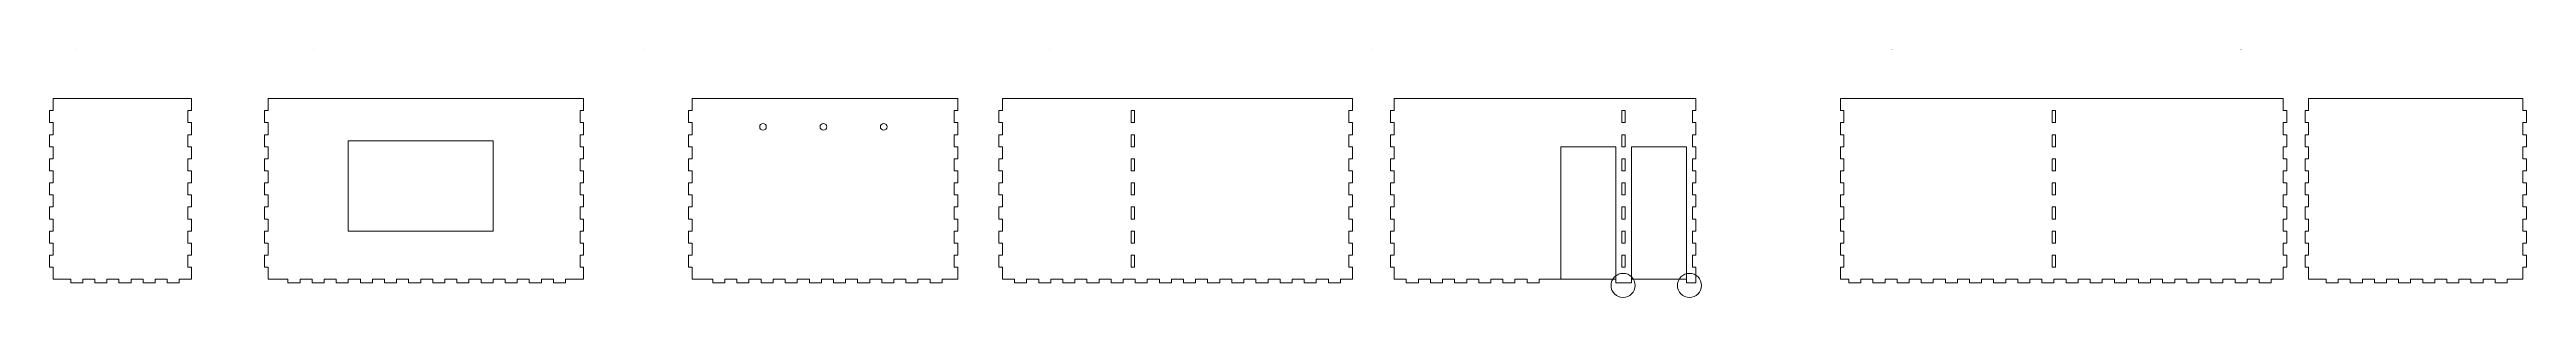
# Model space of a CAD drawing. Header units: millimetres. Extents: x -17105 to -8097, y 7860 to 10394.
# Drawn here: x -10149 to -8097, y 8039 to 8245 of the extents above; entities that cross this region are included whole.
import ezdxf

# ---------------------------------------------------------------- set-up
doc = ezdxf.new("R2010")
doc.units = ezdxf.units.MM
doc.layers.add('A-DETL-THIN', color=151, linetype='Continuous', lineweight=9)
doc.layers.add('G-ANNO-TEXT', color=231, linetype='Continuous', lineweight=9)
doc.styles.add('Arial', font='arial.ttf', dxfattribs={"height": 0.491766})

msp = doc.modelspace()

# ---------------------------------------------------------------- linework, layer by layer
at = {"layer": 'A-DETL-THIN'}
for p, q in [((-10146.2, 8194.4), (-10149.2, 8194.4)), ((-10149.2, 8194.4), (-10149.2, 8184.4)), ((-10146.2, 8204.4), (-10146.2, 8194.4)), ((-10146.2, 8204.4), (-10031.7, 8204.4)), ((-10146.2, 8194.4), (-10146.2, 8204.4)), ((-10031.7, 8194.4), (-10034.7, 8194.4)), ((-10034.7, 8194.4), (-10034.7, 8184.4)), ((-10031.7, 8204.4), (-10031.7, 8194.4)), ((-10031.7, 8194.4), (-10031.7, 8204.4)), ((-9968.2, 8194.4), (-9971.2, 8194.4)), ((-9971.2, 8194.4), (-9971.2, 8184.4)), ((-9968.2, 8204.4), (-9968.2, 8194.4)), ((-9706.7, 8204.4), (-9968.2, 8204.4)), ((-9968.2, 8194.4), (-9968.2, 8204.4)), ((-9706.7, 8194.4), (-9709.7, 8194.4)), ((-9709.7, 8194.4), (-9709.7, 8184.4)), ((-9706.7, 8204.4), (-9706.7, 8194.4)), ((-9706.7, 8194.4), (-9706.7, 8204.4)), ((-9616.7, 8194.4), (-9619.7, 8194.4)), ((-9619.7, 8194.4), (-9619.7, 8184.4)), ((-9616.7, 8204.4), (-9616.7, 8194.4)), ((-9616.7, 8204.4), (-9396.7, 8204.4)), ((-9616.7, 8194.4), (-9616.7, 8204.4)), ((-9396.7, 8194.4), (-9399.7, 8194.4)), ((-9399.7, 8194.4), (-9399.7, 8184.4)), ((-9396.7, 8204.4), (-9396.7, 8194.4)), ((-9396.7, 8194.4), (-9396.7, 8204.4)), ((-9359.7, 8194.4), (-9362.7, 8194.4)), ((-9362.7, 8194.4), (-9362.7, 8184.4)), ((-9359.7, 8204.4), (-9359.7, 8194.4)), ((-9359.7, 8204.4), (-9069.7, 8204.4)), ((-9359.7, 8194.4), (-9359.7, 8204.4)), ((-9250.3, 8194.4), (-9253.1, 8194.4)), ((-9253.1, 8194.4), (-9253.1, 8184.4)), ((-9250.3, 8194.4), (-9250.3, 8184.4)), ((-9069.7, 8194.4), (-9072.7, 8194.4)), ((-9072.7, 8194.4), (-9072.7, 8184.4)), ((-9069.7, 8204.4), (-9069.7, 8194.4)), ((-9069.7, 8194.4), (-9069.7, 8204.4)), ((-9035.1, 8194.4), (-9038.1, 8194.4)), ((-9038.1, 8194.4), (-9038.1, 8184.4)), ((-9035.1, 8204.4), (-9035.1, 8194.4)), ((-8785.1, 8204.4), (-9035.1, 8204.4)), ((-9035.1, 8194.4), (-9035.1, 8204.4)), ((-8846.5, 8194.4), (-8843.7, 8194.4)), ((-8846.5, 8194.4), (-8846.5, 8184.4)), ((-8843.7, 8194.4), (-8843.7, 8184.4)), ((-8785.1, 8194.4), (-8788.1, 8194.4)), ((-8788.1, 8194.4), (-8788.1, 8184.4)), ((-8785.1, 8204.4), (-8785.1, 8194.4)), ((-8785.1, 8194.4), (-8785.1, 8204.4)), ((-8665.5, 8204.4), (-8665.5, 8194.4)), ((-8665.5, 8204.4), (-8298.5, 8204.4)), ((-8665.5, 8194.4), (-8665.5, 8204.4)), ((-8665.5, 8194.4), (-8662.5, 8194.4)), ((-8662.5, 8194.4), (-8662.5, 8184.4)), ((-8487.2, 8194.4), (-8490, 8194.4)), ((-8490, 8194.4), (-8490, 8184.4)), ((-8487.2, 8194.4), (-8487.2, 8184.4)), ((-8298.5, 8204.4), (-8298.5, 8194.4)), ((-8298.5, 8194.4), (-8298.5, 8204.4)), ((-8298.5, 8194.4), (-8295.5, 8194.4)), ((-8295.5, 8194.4), (-8295.5, 8184.4)), ((-8277.5, 8194.4), (-8280.5, 8194.4)), ((-8280.5, 8194.4), (-8280.5, 8184.4)), ((-8277.5, 8204.4), (-8277.5, 8194.4)), ((-8277.5, 8204.4), (-8100, 8204.4)), ((-8277.5, 8194.4), (-8277.5, 8204.4)), ((-8100, 8204.4), (-8100, 8194.4)), ((-8100, 8194.4), (-8100, 8204.4)), ((-8100, 8194.4), (-8097, 8194.4)), ((-8097, 8194.4), (-8097, 8184.4)), ((-10146.2, 8184.4), (-10149.2, 8184.4)), ((-10146.2, 8174.4), (-10149.2, 8174.4)), ((-10149.2, 8174.4), (-10149.2, 8164.4)), ((-10146.2, 8174.4), (-10146.2, 8184.4)), ((-10031.7, 8184.4), (-10034.7, 8184.4)), ((-10031.7, 8174.4), (-10034.7, 8174.4)), ((-10034.7, 8174.4), (-10034.7, 8164.4)), ((-10031.7, 8174.4), (-10031.7, 8184.4)), ((-9968.2, 8184.4), (-9971.2, 8184.4)), ((-9968.2, 8174.4), (-9971.2, 8174.4)), ((-9971.2, 8174.4), (-9971.2, 8164.4)), ((-9968.2, 8174.4), (-9968.2, 8184.4)), ((-9781.7, 8169.4), (-9901.7, 8169.4)), ((-9901.7, 8169.4), (-9901.7, 8094.4)), ((-9781.7, 8094.4), (-9781.7, 8169.4)), ((-9706.7, 8184.4), (-9709.7, 8184.4)), ((-9706.7, 8174.4), (-9709.7, 8174.4)), ((-9709.7, 8174.4), (-9709.7, 8164.4)), ((-9706.7, 8174.4), (-9706.7, 8184.4)), ((-9616.7, 8184.4), (-9619.7, 8184.4)), ((-9616.7, 8174.4), (-9619.7, 8174.4)), ((-9619.7, 8174.4), (-9619.7, 8164.4)), ((-9616.7, 8174.4), (-9616.7, 8184.4)), ((-9396.7, 8184.4), (-9399.7, 8184.4)), ((-9396.7, 8174.4), (-9399.7, 8174.4)), ((-9399.7, 8174.4), (-9399.7, 8164.4)), ((-9396.7, 8174.4), (-9396.7, 8184.4)), ((-9359.7, 8184.4), (-9362.7, 8184.4)), ((-9359.7, 8174.4), (-9362.7, 8174.4)), ((-9362.7, 8174.4), (-9362.7, 8164.4)), ((-9359.7, 8174.4), (-9359.7, 8184.4)), ((-9250.3, 8184.4), (-9253.1, 8184.4)), ((-9250.3, 8174.4), (-9253.1, 8174.4)), ((-9253.1, 8174.4), (-9253.1, 8164.4)), ((-9250.3, 8174.4), (-9250.3, 8164.4)), ((-9069.7, 8184.4), (-9072.7, 8184.4)), ((-9069.7, 8174.4), (-9072.7, 8174.4)), ((-9072.7, 8174.4), (-9072.7, 8164.4)), ((-9069.7, 8174.4), (-9069.7, 8184.4)), ((-9035.1, 8184.4), (-9038.1, 8184.4)), ((-9035.1, 8174.4), (-9038.1, 8174.4)), ((-9038.1, 8174.4), (-9038.1, 8164.4)), ((-9035.1, 8174.4), (-9035.1, 8184.4)), ((-8846.5, 8184.4), (-8843.7, 8184.4)), ((-8846.5, 8174.4), (-8843.7, 8174.4)), ((-8846.5, 8174.4), (-8846.5, 8164.4)), ((-8843.7, 8174.4), (-8843.7, 8164.4)), ((-8785.1, 8184.4), (-8788.1, 8184.4)), ((-8785.1, 8174.4), (-8788.1, 8174.4)), ((-8788.1, 8174.4), (-8788.1, 8164.4)), ((-8785.1, 8174.4), (-8785.1, 8184.4)), ((-8665.5, 8184.4), (-8662.5, 8184.4)), ((-8665.5, 8174.4), (-8665.5, 8184.4)), ((-8665.5, 8174.4), (-8662.5, 8174.4)), ((-8662.5, 8174.4), (-8662.5, 8164.4)), ((-8487.2, 8184.4), (-8490, 8184.4)), ((-8487.2, 8174.4), (-8490, 8174.4)), ((-8490, 8174.4), (-8490, 8164.4)), ((-8487.2, 8174.4), (-8487.2, 8164.4)), ((-8298.5, 8184.4), (-8295.5, 8184.4)), ((-8298.5, 8174.4), (-8298.5, 8184.4)), ((-8298.5, 8174.4), (-8295.5, 8174.4)), ((-8295.5, 8174.4), (-8295.5, 8164.4)), ((-8277.5, 8184.4), (-8280.5, 8184.4)), ((-8277.5, 8174.4), (-8280.5, 8174.4)), ((-8280.5, 8174.4), (-8280.5, 8164.4)), ((-8277.5, 8174.4), (-8277.5, 8184.4)), ((-8100, 8184.4), (-8097, 8184.4)), ((-8100, 8174.4), (-8100, 8184.4)), ((-8100, 8174.4), (-8097, 8174.4)), ((-8097, 8174.4), (-8097, 8164.4)), ((-10146.2, 8164.4), (-10149.2, 8164.4)), ((-10146.2, 8154.4), (-10149.2, 8154.4)), ((-10149.2, 8154.4), (-10149.2, 8144.4)), ((-10146.2, 8154.4), (-10146.2, 8164.4)), ((-10031.7, 8164.4), (-10034.7, 8164.4)), ((-10031.7, 8154.4), (-10034.7, 8154.4)), ((-10034.7, 8154.4), (-10034.7, 8144.4)), ((-10031.7, 8154.4), (-10031.7, 8164.4)), ((-9968.2, 8164.4), (-9971.2, 8164.4)), ((-9968.2, 8154.4), (-9971.2, 8154.4)), ((-9971.2, 8154.4), (-9971.2, 8144.4)), ((-9968.2, 8154.4), (-9968.2, 8164.4)), ((-9706.7, 8164.4), (-9709.7, 8164.4)), ((-9706.7, 8154.4), (-9709.7, 8154.4)), ((-9709.7, 8154.4), (-9709.7, 8144.4)), ((-9706.7, 8154.4), (-9706.7, 8164.4)), ((-9616.7, 8164.4), (-9619.7, 8164.4)), ((-9616.7, 8154.4), (-9619.7, 8154.4)), ((-9619.7, 8154.4), (-9619.7, 8144.4)), ((-9616.7, 8154.4), (-9616.7, 8164.4)), ((-9396.7, 8164.4), (-9399.7, 8164.4)), ((-9396.7, 8154.4), (-9399.7, 8154.4)), ((-9399.7, 8154.4), (-9399.7, 8144.4)), ((-9396.7, 8154.4), (-9396.7, 8164.4)), ((-9359.7, 8164.4), (-9362.7, 8164.4)), ((-9359.7, 8154.4), (-9362.7, 8154.4)), ((-9362.7, 8154.4), (-9362.7, 8144.4)), ((-9359.7, 8154.4), (-9359.7, 8164.4)), ((-9250.3, 8164.4), (-9253.1, 8164.4)), ((-9250.3, 8154.4), (-9253.1, 8154.4)), ((-9253.1, 8154.4), (-9253.1, 8144.4)), ((-9250.3, 8154.4), (-9250.3, 8144.4)), ((-9069.7, 8164.4), (-9072.7, 8164.4)), ((-9069.7, 8154.4), (-9072.7, 8154.4)), ((-9072.7, 8154.4), (-9072.7, 8144.4)), ((-9069.7, 8154.4), (-9069.7, 8164.4)), ((-9035.1, 8164.4), (-9038.1, 8164.4)), ((-9035.1, 8154.4), (-9038.1, 8154.4)), ((-9038.1, 8154.4), (-9038.1, 8144.4)), ((-9035.1, 8154.4), (-9035.1, 8164.4)), ((-8897.1, 8164.4), (-8897.1, 8054.4)), ((-8897.1, 8164.4), (-8851.6, 8164.4)), ((-8851.6, 8164.4), (-8851.6, 8051.4)), ((-8846.5, 8164.4), (-8843.7, 8164.4)), ((-8846.5, 8154.4), (-8843.7, 8154.4)), ((-8846.5, 8154.4), (-8846.5, 8144.4)), ((-8843.7, 8154.4), (-8843.7, 8144.4)), ((-8838.6, 8164.4), (-8838.6, 8051.4)), ((-8793.1, 8164.4), (-8838.6, 8164.4)), ((-8793.1, 8164.4), (-8793.1, 8051.4)), ((-8785.1, 8164.4), (-8788.1, 8164.4)), ((-8785.1, 8154.4), (-8788.1, 8154.4)), ((-8788.1, 8154.4), (-8788.1, 8144.4)), ((-8785.1, 8154.4), (-8785.1, 8164.4)), ((-8665.5, 8164.4), (-8662.5, 8164.4)), ((-8665.5, 8154.4), (-8665.5, 8164.4)), ((-8665.5, 8154.4), (-8662.5, 8154.4)), ((-8662.5, 8154.4), (-8662.5, 8144.4)), ((-8487.2, 8164.4), (-8490, 8164.4)), ((-8487.2, 8154.4), (-8490, 8154.4)), ((-8490, 8154.4), (-8490, 8144.4)), ((-8487.2, 8154.4), (-8487.2, 8144.4)), ((-8298.5, 8164.4), (-8295.5, 8164.4)), ((-8298.5, 8154.4), (-8298.5, 8164.4)), ((-8298.5, 8154.4), (-8295.5, 8154.4)), ((-8295.5, 8154.4), (-8295.5, 8144.4)), ((-8277.5, 8164.4), (-8280.5, 8164.4)), ((-8277.5, 8154.4), (-8280.5, 8154.4)), ((-8280.5, 8154.4), (-8280.5, 8144.4)), ((-8277.5, 8154.4), (-8277.5, 8164.4)), ((-8100, 8164.4), (-8097, 8164.4)), ((-8100, 8154.4), (-8100, 8164.4)), ((-8100, 8154.4), (-8097, 8154.4)), ((-8097, 8154.4), (-8097, 8144.4)), ((-10146.2, 8144.4), (-10149.2, 8144.4)), ((-10146.2, 8134.4), (-10149.2, 8134.4)), ((-10149.2, 8134.4), (-10149.2, 8124.4)), ((-10146.2, 8134.4), (-10146.2, 8144.4)), ((-10031.7, 8144.4), (-10034.7, 8144.4)), ((-10031.7, 8134.4), (-10034.7, 8134.4)), ((-10034.7, 8134.4), (-10034.7, 8124.4)), ((-10031.7, 8134.4), (-10031.7, 8144.4)), ((-9968.2, 8144.4), (-9971.2, 8144.4)), ((-9968.2, 8134.4), (-9971.2, 8134.4)), ((-9971.2, 8134.4), (-9971.2, 8124.4)), ((-9968.2, 8134.4), (-9968.2, 8144.4)), ((-9706.7, 8144.4), (-9709.7, 8144.4)), ((-9706.7, 8134.4), (-9709.7, 8134.4)), ((-9709.7, 8134.4), (-9709.7, 8124.4)), ((-9706.7, 8134.4), (-9706.7, 8144.4)), ((-9616.7, 8144.4), (-9619.7, 8144.4)), ((-9616.7, 8134.4), (-9619.7, 8134.4)), ((-9619.7, 8134.4), (-9619.7, 8124.4)), ((-9616.7, 8134.4), (-9616.7, 8144.4)), ((-9396.7, 8144.4), (-9399.7, 8144.4)), ((-9396.7, 8134.4), (-9399.7, 8134.4)), ((-9399.7, 8134.4), (-9399.7, 8124.4)), ((-9396.7, 8134.4), (-9396.7, 8144.4)), ((-9359.7, 8144.4), (-9362.7, 8144.4)), ((-9359.7, 8134.4), (-9362.7, 8134.4)), ((-9362.7, 8134.4), (-9362.7, 8124.4)), ((-9359.7, 8134.4), (-9359.7, 8144.4)), ((-9250.3, 8144.4), (-9253.1, 8144.4)), ((-9250.3, 8134.4), (-9253.1, 8134.4)), ((-9253.1, 8134.4), (-9253.1, 8124.4)), ((-9250.3, 8134.4), (-9250.3, 8124.4)), ((-9069.7, 8144.4), (-9072.7, 8144.4)), ((-9069.7, 8134.4), (-9072.7, 8134.4)), ((-9072.7, 8134.4), (-9072.7, 8124.4)), ((-9069.7, 8134.4), (-9069.7, 8144.4)), ((-9035.1, 8144.4), (-9038.1, 8144.4)), ((-9035.1, 8134.4), (-9038.1, 8134.4)), ((-9038.1, 8134.4), (-9038.1, 8124.4)), ((-9035.1, 8134.4), (-9035.1, 8144.4)), ((-8846.5, 8144.4), (-8843.7, 8144.4)), ((-8846.5, 8134.4), (-8843.7, 8134.4)), ((-8846.5, 8134.4), (-8846.5, 8124.4)), ((-8843.7, 8134.4), (-8843.7, 8124.4)), ((-8785.1, 8144.4), (-8788.1, 8144.4)), ((-8785.1, 8134.4), (-8788.1, 8134.4)), ((-8788.1, 8134.4), (-8788.1, 8124.4)), ((-8785.1, 8134.4), (-8785.1, 8144.4)), ((-8665.5, 8144.4), (-8662.5, 8144.4)), ((-8665.5, 8134.4), (-8665.5, 8144.4)), ((-8665.5, 8134.4), (-8662.5, 8134.4)), ((-8662.5, 8134.4), (-8662.5, 8124.4)), ((-8487.2, 8144.4), (-8490, 8144.4)), ((-8487.2, 8134.4), (-8490, 8134.4)), ((-8490, 8134.4), (-8490, 8124.4)), ((-8487.2, 8134.4), (-8487.2, 8124.4)), ((-8298.5, 8144.4), (-8295.5, 8144.4)), ((-8298.5, 8134.4), (-8298.5, 8144.4)), ((-8298.5, 8134.4), (-8295.5, 8134.4)), ((-8295.5, 8134.4), (-8295.5, 8124.4)), ((-8277.5, 8144.4), (-8280.5, 8144.4)), ((-8277.5, 8134.4), (-8280.5, 8134.4)), ((-8280.5, 8134.4), (-8280.5, 8124.4)), ((-8277.5, 8134.4), (-8277.5, 8144.4)), ((-8100, 8144.4), (-8097, 8144.4)), ((-8100, 8134.4), (-8100, 8144.4)), ((-8100, 8134.4), (-8097, 8134.4)), ((-8097, 8134.4), (-8097, 8124.4)), ((-10146.2, 8124.4), (-10149.2, 8124.4)), ((-10146.2, 8114.4), (-10149.2, 8114.4)), ((-10149.2, 8114.4), (-10149.2, 8104.4)), ((-10146.2, 8114.4), (-10146.2, 8124.4)), ((-10031.7, 8124.4), (-10034.7, 8124.4)), ((-10031.7, 8114.4), (-10034.7, 8114.4)), ((-10034.7, 8114.4), (-10034.7, 8104.4)), ((-10031.7, 8114.4), (-10031.7, 8124.4)), ((-9968.2, 8124.4), (-9971.2, 8124.4)), ((-9968.2, 8114.4), (-9971.2, 8114.4)), ((-9971.2, 8114.4), (-9971.2, 8104.4)), ((-9968.2, 8114.4), (-9968.2, 8124.4)), ((-9706.7, 8124.4), (-9709.7, 8124.4)), ((-9706.7, 8114.4), (-9709.7, 8114.4)), ((-9709.7, 8114.4), (-9709.7, 8104.4)), ((-9706.7, 8114.4), (-9706.7, 8124.4)), ((-9616.7, 8124.4), (-9619.7, 8124.4)), ((-9616.7, 8114.4), (-9619.7, 8114.4)), ((-9619.7, 8114.4), (-9619.7, 8104.4)), ((-9616.7, 8114.4), (-9616.7, 8124.4)), ((-9396.7, 8124.4), (-9399.7, 8124.4)), ((-9396.7, 8114.4), (-9399.7, 8114.4)), ((-9399.7, 8114.4), (-9399.7, 8104.4)), ((-9396.7, 8114.4), (-9396.7, 8124.4)), ((-9359.7, 8124.4), (-9362.7, 8124.4)), ((-9359.7, 8114.4), (-9362.7, 8114.4)), ((-9362.7, 8114.4), (-9362.7, 8104.4)), ((-9359.7, 8114.4), (-9359.7, 8124.4)), ((-9250.3, 8124.4), (-9253.1, 8124.4)), ((-9250.3, 8114.4), (-9253.1, 8114.4)), ((-9253.1, 8114.4), (-9253.1, 8104.4)), ((-9250.3, 8114.4), (-9250.3, 8104.4)), ((-9069.7, 8124.4), (-9072.7, 8124.4)), ((-9069.7, 8114.4), (-9072.7, 8114.4)), ((-9072.7, 8114.4), (-9072.7, 8104.4)), ((-9069.7, 8114.4), (-9069.7, 8124.4)), ((-9035.1, 8124.4), (-9038.1, 8124.4)), ((-9035.1, 8114.4), (-9038.1, 8114.4)), ((-9038.1, 8114.4), (-9038.1, 8104.4)), ((-9035.1, 8114.4), (-9035.1, 8124.4)), ((-8846.5, 8124.4), (-8843.7, 8124.4)), ((-8846.5, 8114.4), (-8843.7, 8114.4)), ((-8846.5, 8114.4), (-8846.5, 8104.4)), ((-8843.7, 8114.4), (-8843.7, 8104.4)), ((-8785.1, 8124.4), (-8788.1, 8124.4)), ((-8785.1, 8114.4), (-8788.1, 8114.4)), ((-8788.1, 8114.4), (-8788.1, 8104.4)), ((-8785.1, 8114.4), (-8785.1, 8124.4)), ((-8665.5, 8124.4), (-8662.5, 8124.4)), ((-8665.5, 8114.4), (-8665.5, 8124.4)), ((-8665.5, 8114.4), (-8662.5, 8114.4)), ((-8662.5, 8114.4), (-8662.5, 8104.4)), ((-8487.2, 8124.4), (-8490, 8124.4)), ((-8487.2, 8114.4), (-8490, 8114.4)), ((-8490, 8114.4), (-8490, 8104.4)), ((-8487.2, 8114.4), (-8487.2, 8104.4)), ((-8298.5, 8124.4), (-8295.5, 8124.4)), ((-8298.5, 8114.4), (-8298.5, 8124.4)), ((-8298.5, 8114.4), (-8295.5, 8114.4)), ((-8295.5, 8114.4), (-8295.5, 8104.4)), ((-8277.5, 8124.4), (-8280.5, 8124.4)), ((-8277.5, 8114.4), (-8280.5, 8114.4)), ((-8280.5, 8114.4), (-8280.5, 8104.4)), ((-8277.5, 8114.4), (-8277.5, 8124.4)), ((-8100, 8124.4), (-8097, 8124.4)), ((-8100, 8114.4), (-8100, 8124.4)), ((-8100, 8114.4), (-8097, 8114.4)), ((-8097, 8114.4), (-8097, 8104.4)), ((-10146.2, 8104.4), (-10149.2, 8104.4)), ((-10146.2, 8094.4), (-10149.2, 8094.4)), ((-10149.2, 8094.4), (-10149.2, 8084.4)), ((-10146.2, 8094.4), (-10146.2, 8104.4)), ((-10031.7, 8104.4), (-10034.7, 8104.4)), ((-10031.7, 8094.4), (-10034.7, 8094.4)), ((-10034.7, 8094.4), (-10034.7, 8084.4)), ((-10031.7, 8094.4), (-10031.7, 8104.4)), ((-9968.2, 8104.4), (-9971.2, 8104.4)), ((-9968.2, 8094.4), (-9971.2, 8094.4)), ((-9971.2, 8094.4), (-9971.2, 8084.4)), ((-9968.2, 8094.4), (-9968.2, 8104.4)), ((-9901.7, 8094.4), (-9781.7, 8094.4)), ((-9706.7, 8104.4), (-9709.7, 8104.4)), ((-9706.7, 8094.4), (-9709.7, 8094.4)), ((-9709.7, 8094.4), (-9709.7, 8084.4)), ((-9706.7, 8094.4), (-9706.7, 8104.4)), ((-9616.7, 8104.4), (-9619.7, 8104.4)), ((-9616.7, 8094.4), (-9619.7, 8094.4)), ((-9619.7, 8094.4), (-9619.7, 8084.4)), ((-9616.7, 8094.4), (-9616.7, 8104.4)), ((-9396.7, 8104.4), (-9399.7, 8104.4)), ((-9396.7, 8094.4), (-9399.7, 8094.4)), ((-9399.7, 8094.4), (-9399.7, 8084.4)), ((-9396.7, 8094.4), (-9396.7, 8104.4)), ((-9359.7, 8104.4), (-9362.7, 8104.4)), ((-9359.7, 8094.4), (-9362.7, 8094.4)), ((-9362.7, 8094.4), (-9362.7, 8084.4)), ((-9359.7, 8094.4), (-9359.7, 8104.4)), ((-9250.3, 8104.4), (-9253.1, 8104.4)), ((-9250.3, 8094.4), (-9253.1, 8094.4)), ((-9253.1, 8094.4), (-9253.1, 8084.4)), ((-9250.3, 8094.4), (-9250.3, 8084.4)), ((-9069.7, 8104.4), (-9072.7, 8104.4)), ((-9069.7, 8094.4), (-9072.7, 8094.4)), ((-9072.7, 8094.4), (-9072.7, 8084.4)), ((-9069.7, 8094.4), (-9069.7, 8104.4)), ((-9035.1, 8104.4), (-9038.1, 8104.4)), ((-9035.1, 8094.4), (-9038.1, 8094.4)), ((-9038.1, 8094.4), (-9038.1, 8084.4)), ((-9035.1, 8094.4), (-9035.1, 8104.4)), ((-8846.5, 8104.4), (-8843.7, 8104.4)), ((-8846.5, 8094.4), (-8843.7, 8094.4)), ((-8846.5, 8094.4), (-8846.5, 8084.4)), ((-8843.7, 8094.4), (-8843.7, 8084.4)), ((-8785.1, 8104.4), (-8788.1, 8104.4)), ((-8785.1, 8094.4), (-8788.1, 8094.4)), ((-8788.1, 8094.4), (-8788.1, 8084.4)), ((-8785.1, 8094.4), (-8785.1, 8104.4)), ((-8665.5, 8104.4), (-8662.5, 8104.4)), ((-8665.5, 8094.4), (-8665.5, 8104.4)), ((-8665.5, 8094.4), (-8662.5, 8094.4)), ((-8662.5, 8094.4), (-8662.5, 8084.4)), ((-8487.2, 8104.4), (-8490, 8104.4)), ((-8487.2, 8094.4), (-8490, 8094.4)), ((-8490, 8094.4), (-8490, 8084.4)), ((-8487.2, 8094.4), (-8487.2, 8084.4)), ((-8298.5, 8104.4), (-8295.5, 8104.4)), ((-8298.5, 8094.4), (-8298.5, 8104.4)), ((-8298.5, 8094.4), (-8295.5, 8094.4)), ((-8295.5, 8094.4), (-8295.5, 8084.4)), ((-8277.5, 8104.4), (-8280.5, 8104.4)), ((-8277.5, 8094.4), (-8280.5, 8094.4)), ((-8280.5, 8094.4), (-8280.5, 8084.4)), ((-8277.5, 8094.4), (-8277.5, 8104.4)), ((-8100, 8104.4), (-8097, 8104.4)), ((-8100, 8094.4), (-8100, 8104.4)), ((-8100, 8094.4), (-8097, 8094.4)), ((-8097, 8094.4), (-8097, 8084.4)), ((-10146.2, 8084.4), (-10149.2, 8084.4)), ((-10146.2, 8074.4), (-10149.2, 8074.4)), ((-10149.2, 8074.4), (-10149.2, 8064.4)), ((-10146.2, 8074.4), (-10146.2, 8084.4)), ((-10031.7, 8084.4), (-10034.7, 8084.4)), ((-10031.7, 8074.4), (-10034.7, 8074.4)), ((-10034.7, 8074.4), (-10034.7, 8064.4)), ((-10031.7, 8074.4), (-10031.7, 8084.4)), ((-9968.2, 8084.4), (-9971.2, 8084.4)), ((-9968.2, 8074.4), (-9971.2, 8074.4)), ((-9971.2, 8074.4), (-9971.2, 8064.4)), ((-9968.2, 8074.4), (-9968.2, 8084.4)), ((-9706.7, 8084.4), (-9709.7, 8084.4)), ((-9706.7, 8074.4), (-9709.7, 8074.4)), ((-9709.7, 8074.4), (-9709.7, 8064.4)), ((-9706.7, 8074.4), (-9706.7, 8084.4)), ((-9616.7, 8084.4), (-9619.7, 8084.4)), ((-9616.7, 8074.4), (-9619.7, 8074.4)), ((-9619.7, 8074.4), (-9619.7, 8064.4)), ((-9616.7, 8074.4), (-9616.7, 8084.4)), ((-9396.7, 8084.4), (-9399.7, 8084.4)), ((-9396.7, 8074.4), (-9399.7, 8074.4)), ((-9399.7, 8074.4), (-9399.7, 8064.4)), ((-9396.7, 8074.4), (-9396.7, 8084.4)), ((-9359.7, 8084.4), (-9362.7, 8084.4)), ((-9359.7, 8074.4), (-9362.7, 8074.4)), ((-9362.7, 8074.4), (-9362.7, 8064.4)), ((-9359.7, 8074.4), (-9359.7, 8084.4)), ((-9250.3, 8084.4), (-9253.1, 8084.4)), ((-9250.3, 8074.4), (-9253.1, 8074.4)), ((-9253.1, 8074.4), (-9253.1, 8064.4)), ((-9250.3, 8074.4), (-9250.3, 8064.4)), ((-9069.7, 8084.4), (-9072.7, 8084.4)), ((-9069.7, 8074.4), (-9072.7, 8074.4)), ((-9072.7, 8074.4), (-9072.7, 8064.4)), ((-9069.7, 8074.4), (-9069.7, 8084.4)), ((-9035.1, 8084.4), (-9038.1, 8084.4)), ((-9035.1, 8074.4), (-9038.1, 8074.4)), ((-9038.1, 8074.4), (-9038.1, 8064.4)), ((-9035.1, 8074.4), (-9035.1, 8084.4)), ((-8846.5, 8084.4), (-8843.7, 8084.4)), ((-8846.5, 8074.4), (-8843.7, 8074.4)), ((-8846.5, 8074.4), (-8846.5, 8064.4)), ((-8843.7, 8074.4), (-8843.7, 8064.4)), ((-8785.1, 8084.4), (-8788.1, 8084.4)), ((-8785.1, 8074.4), (-8788.1, 8074.4)), ((-8788.1, 8074.4), (-8788.1, 8064.4)), ((-8785.1, 8074.4), (-8785.1, 8084.4)), ((-8665.5, 8084.4), (-8662.5, 8084.4)), ((-8665.5, 8074.4), (-8665.5, 8084.4)), ((-8665.5, 8074.4), (-8662.5, 8074.4)), ((-8662.5, 8074.4), (-8662.5, 8064.4)), ((-8487.2, 8084.4), (-8490, 8084.4)), ((-8487.2, 8074.4), (-8490, 8074.4)), ((-8490, 8074.4), (-8490, 8064.4)), ((-8487.2, 8074.4), (-8487.2, 8064.4)), ((-8298.5, 8084.4), (-8295.5, 8084.4)), ((-8298.5, 8074.4), (-8298.5, 8084.4)), ((-8298.5, 8074.4), (-8295.5, 8074.4)), ((-8295.5, 8074.4), (-8295.5, 8064.4)), ((-8277.5, 8084.4), (-8280.5, 8084.4)), ((-8277.5, 8074.4), (-8280.5, 8074.4)), ((-8280.5, 8074.4), (-8280.5, 8064.4)), ((-8277.5, 8074.4), (-8277.5, 8084.4)), ((-8100, 8084.4), (-8097, 8084.4)), ((-8100, 8074.4), (-8100, 8084.4)), ((-8100, 8074.4), (-8097, 8074.4)), ((-8097, 8074.4), (-8097, 8064.4)), ((-10146.2, 8064.4), (-10149.2, 8064.4)), ((-10146.2, 8054.4), (-10146.2, 8064.4)), ((-10146.2, 8054.4), (-10131.7, 8054.4)), ((-10131.7, 8054.4), (-10131.7, 8051.4)), ((-10121.7, 8051.4), (-10131.7, 8051.4)), ((-10121.7, 8054.4), (-10121.7, 8051.4)), ((-10121.7, 8054.4), (-10111.7, 8054.4)), ((-10111.7, 8054.4), (-10111.7, 8051.4)), ((-10101.7, 8051.4), (-10111.7, 8051.4)), ((-10101.7, 8054.4), (-10101.7, 8051.4)), ((-10101.7, 8054.4), (-10091.7, 8054.4)), ((-10091.7, 8054.4), (-10091.7, 8051.4)), ((-10081.7, 8051.4), (-10091.7, 8051.4)), ((-10081.7, 8054.4), (-10081.7, 8051.4)), ((-10081.7, 8054.4), (-10071.7, 8054.4)), ((-10071.7, 8054.4), (-10071.7, 8051.4)), ((-10061.7, 8051.4), (-10071.7, 8051.4)), ((-10061.7, 8054.4), (-10061.7, 8051.4)), ((-10061.7, 8054.4), (-10051.7, 8054.4)), ((-10051.7, 8054.4), (-10051.7, 8051.4)), ((-10041.7, 8051.4), (-10051.7, 8051.4)), ((-10031.7, 8054.4), (-10041.7, 8054.4)), ((-10041.7, 8054.4), (-10041.7, 8051.4)), ((-10041.7, 8054.4), (-10031.7, 8054.4)), ((-10031.7, 8064.4), (-10034.7, 8064.4)), ((-10031.7, 8054.4), (-10031.7, 8064.4)), ((-9968.2, 8064.4), (-9971.2, 8064.4)), ((-9968.2, 8054.4), (-9968.2, 8064.4)), ((-9968.2, 8054.4), (-9951.7, 8054.4)), ((-9951.7, 8054.4), (-9951.7, 8051.4)), ((-9941.7, 8051.4), (-9951.7, 8051.4)), ((-9941.7, 8054.4), (-9941.7, 8051.4)), ((-9941.7, 8054.4), (-9931.7, 8054.4)), ((-9931.7, 8054.4), (-9931.7, 8051.4)), ((-9921.7, 8051.4), (-9931.7, 8051.4)), ((-9921.7, 8054.4), (-9911.7, 8054.4)), ((-9921.7, 8054.4), (-9921.7, 8051.4)), ((-9911.7, 8054.4), (-9911.7, 8051.4)), ((-9901.7, 8051.4), (-9911.7, 8051.4)), ((-9901.7, 8054.4), (-9901.7, 8051.4)), ((-9901.7, 8054.4), (-9891.7, 8054.4)), ((-9891.7, 8054.4), (-9891.7, 8051.4)), ((-9881.7, 8051.4), (-9891.7, 8051.4)), ((-9881.7, 8054.4), (-9881.7, 8051.4)), ((-9881.7, 8054.4), (-9871.7, 8054.4)), ((-9871.7, 8054.4), (-9871.7, 8051.4)), ((-9861.7, 8051.4), (-9871.7, 8051.4)), ((-9861.7, 8054.4), (-9851.7, 8054.4)), ((-9861.7, 8054.4), (-9861.7, 8051.4)), ((-9851.7, 8054.4), (-9851.7, 8051.4)), ((-9841.7, 8051.4), (-9851.7, 8051.4)), ((-9841.7, 8054.4), (-9831.7, 8054.4)), ((-9841.7, 8054.4), (-9841.7, 8051.4)), ((-9831.7, 8054.4), (-9831.7, 8051.4)), ((-9821.7, 8051.4), (-9831.7, 8051.4)), ((-9821.7, 8054.4), (-9821.7, 8051.4)), ((-9821.7, 8054.4), (-9811.7, 8054.4)), ((-9811.7, 8054.4), (-9811.7, 8051.4)), ((-9801.7, 8051.4), (-9811.7, 8051.4)), ((-9801.7, 8054.4), (-9801.7, 8051.4)), ((-9801.7, 8054.4), (-9791.7, 8054.4)), ((-9791.7, 8054.4), (-9791.7, 8051.4)), ((-9781.7, 8051.4), (-9791.7, 8051.4)), ((-9781.7, 8054.4), (-9781.7, 8051.4)), ((-9781.7, 8054.4), (-9771.7, 8054.4)), ((-9771.7, 8054.4), (-9771.7, 8051.4)), ((-9761.7, 8051.4), (-9771.7, 8051.4)), ((-9761.7, 8054.4), (-9761.7, 8051.4)), ((-9761.7, 8054.4), (-9751.7, 8054.4)), ((-9751.7, 8054.4), (-9751.7, 8051.4)), ((-9741.7, 8051.4), (-9751.7, 8051.4)), ((-9741.7, 8054.4), (-9741.7, 8051.4)), ((-9741.7, 8054.4), (-9731.7, 8054.4)), ((-9731.7, 8054.4), (-9731.7, 8051.4)), ((-9721.7, 8051.4), (-9731.7, 8051.4)), ((-9721.7, 8054.4), (-9721.7, 8051.4)), ((-9721.7, 8054.4), (-9706.7, 8054.4)), ((-9706.7, 8064.4), (-9709.7, 8064.4)), ((-9706.7, 8054.4), (-9706.7, 8064.4)), ((-9616.7, 8064.4), (-9619.7, 8064.4)), ((-9616.7, 8054.4), (-9616.7, 8064.4)), ((-9616.7, 8054.4), (-9599.7, 8054.4)), ((-9599.7, 8054.4), (-9599.7, 8051.4)), ((-9589.7, 8051.4), (-9599.7, 8051.4)), ((-9589.7, 8054.4), (-9589.7, 8051.4)), ((-9589.7, 8054.4), (-9579.7, 8054.4)), ((-9579.7, 8054.4), (-9579.7, 8051.4)), ((-9569.7, 8051.4), (-9579.7, 8051.4)), ((-9569.7, 8054.4), (-9559.7, 8054.4)), ((-9569.7, 8054.4), (-9569.7, 8051.4)), ((-9559.7, 8054.4), (-9559.7, 8051.4)), ((-9549.7, 8051.4), (-9559.7, 8051.4)), ((-9549.7, 8054.4), (-9539.7, 8054.4)), ((-9549.7, 8054.4), (-9549.7, 8051.4)), ((-9539.7, 8054.4), (-9539.7, 8051.4)), ((-9529.7, 8051.4), (-9539.7, 8051.4)), ((-9529.7, 8054.4), (-9529.7, 8051.4)), ((-9529.7, 8054.4), (-9519.7, 8054.4)), ((-9519.7, 8054.4), (-9519.7, 8051.4)), ((-9509.7, 8051.4), (-9519.7, 8051.4)), ((-9509.7, 8054.4), (-9509.7, 8051.4)), ((-9509.7, 8054.4), (-9499.7, 8054.4)), ((-9499.7, 8054.4), (-9499.7, 8051.4)), ((-9489.7, 8051.4), (-9499.7, 8051.4)), ((-9489.7, 8054.4), (-9489.7, 8051.4)), ((-9489.7, 8054.4), (-9479.7, 8054.4)), ((-9479.7, 8054.4), (-9479.7, 8051.4)), ((-9469.7, 8051.4), (-9479.7, 8051.4)), ((-9469.7, 8054.4), (-9469.7, 8051.4)), ((-9469.7, 8054.4), (-9459.7, 8054.4)), ((-9459.7, 8054.4), (-9459.7, 8051.4)), ((-9449.7, 8051.4), (-9459.7, 8051.4)), ((-9449.7, 8054.4), (-9449.7, 8051.4)), ((-9449.7, 8054.4), (-9439.7, 8054.4)), ((-9439.7, 8054.4), (-9439.7, 8051.4)), ((-9429.7, 8051.4), (-9439.7, 8051.4)), ((-9429.7, 8054.4), (-9429.7, 8051.4)), ((-9429.7, 8054.4), (-9419.7, 8054.4)), ((-9419.7, 8054.4), (-9419.7, 8051.4)), ((-9409.7, 8051.4), (-9419.7, 8051.4)), ((-9396.7, 8054.4), (-9409.7, 8054.4)), ((-9409.7, 8054.4), (-9409.7, 8051.4)), ((-9409.7, 8054.4), (-9396.7, 8054.4)), ((-9396.7, 8064.4), (-9399.7, 8064.4)), ((-9396.7, 8054.4), (-9396.7, 8064.4)), ((-9359.7, 8064.4), (-9362.7, 8064.4)), ((-9359.7, 8054.4), (-9359.7, 8064.4)), ((-9359.7, 8054.4), (-9349.7, 8054.4)), ((-9349.7, 8054.4), (-9349.7, 8051.4)), ((-9339.7, 8051.4), (-9349.7, 8051.4)), ((-9339.7, 8054.4), (-9329.7, 8054.4)), ((-9339.7, 8054.4), (-9339.7, 8051.4)), ((-9329.7, 8054.4), (-9329.7, 8051.4)), ((-9319.7, 8051.4), (-9329.7, 8051.4)), ((-9319.7, 8054.4), (-9309.7, 8054.4)), ((-9319.7, 8054.4), (-9319.7, 8051.4)), ((-9309.7, 8054.4), (-9309.7, 8051.4)), ((-9299.7, 8051.4), (-9309.7, 8051.4)), ((-9299.7, 8054.4), (-9289.7, 8054.4)), ((-9299.7, 8054.4), (-9299.7, 8051.4)), ((-9289.7, 8054.4), (-9289.7, 8051.4)), ((-9279.7, 8051.4), (-9289.7, 8051.4)), ((-9279.7, 8054.4), (-9279.7, 8051.4)), ((-9279.7, 8054.4), (-9269.7, 8054.4)), ((-9269.7, 8054.4), (-9269.7, 8051.4)), ((-9259.7, 8051.4), (-9269.7, 8051.4)), ((-9259.7, 8054.4), (-9259.7, 8051.4)), ((-9259.7, 8054.4), (-9249.7, 8054.4)), ((-9250.3, 8064.4), (-9253.1, 8064.4)), ((-9249.7, 8054.4), (-9249.7, 8051.4)), ((-9239.7, 8051.4), (-9249.7, 8051.4)), ((-9239.7, 8054.4), (-9229.7, 8054.4)), ((-9239.7, 8054.4), (-9239.7, 8051.4)), ((-9229.7, 8054.4), (-9229.7, 8051.4)), ((-9219.7, 8051.4), (-9229.7, 8051.4)), ((-9219.7, 8054.4), (-9209.7, 8054.4)), ((-9219.7, 8054.4), (-9219.7, 8051.4)), ((-9209.7, 8054.4), (-9209.7, 8051.4)), ((-9199.7, 8051.4), (-9209.7, 8051.4)), ((-9199.7, 8054.4), (-9199.7, 8051.4)), ((-9199.7, 8054.4), (-9189.7, 8054.4)), ((-9189.7, 8054.4), (-9189.7, 8051.4)), ((-9179.7, 8051.4), (-9189.7, 8051.4)), ((-9179.7, 8054.4), (-9179.7, 8051.4)), ((-9179.7, 8054.4), (-9169.7, 8054.4)), ((-9169.7, 8054.4), (-9169.7, 8051.4)), ((-9159.7, 8051.4), (-9169.7, 8051.4)), ((-9159.7, 8054.4), (-9159.7, 8051.4)), ((-9159.7, 8054.4), (-9149.7, 8054.4)), ((-9149.7, 8054.4), (-9149.7, 8051.4)), ((-9139.7, 8051.4), (-9149.7, 8051.4)), ((-9139.7, 8054.4), (-9139.7, 8051.4)), ((-9139.7, 8054.4), (-9129.7, 8054.4)), ((-9129.7, 8054.4), (-9129.7, 8051.4)), ((-9119.7, 8051.4), (-9129.7, 8051.4)), ((-9119.7, 8054.4), (-9119.7, 8051.4)), ((-9119.7, 8054.4), (-9109.7, 8054.4)), ((-9109.7, 8054.4), (-9109.7, 8051.4)), ((-9099.7, 8051.4), (-9109.7, 8051.4)), ((-9099.7, 8054.4), (-9099.7, 8051.4)), ((-9099.7, 8054.4), (-9089.7, 8054.4)), ((-9089.7, 8054.4), (-9089.7, 8051.4)), ((-9079.7, 8051.4), (-9089.7, 8051.4)), ((-9069.7, 8054.4), (-9079.7, 8054.4)), ((-9079.7, 8054.4), (-9079.7, 8051.4)), ((-9079.7, 8054.4), (-9069.7, 8054.4)), ((-9069.7, 8064.4), (-9072.7, 8064.4)), ((-9069.7, 8054.4), (-9069.7, 8064.4)), ((-9035.1, 8064.4), (-9038.1, 8064.4)), ((-9035.1, 8054.4), (-9035.1, 8064.4)), ((-9035.1, 8054.4), (-9025.1, 8054.4)), ((-9025.1, 8054.4), (-9025.1, 8051.4)), ((-9025.1, 8051.4), (-9015.1, 8051.4)), ((-9015.1, 8054.4), (-9015.1, 8051.4)), ((-9005.1, 8054.4), (-9015.1, 8054.4)), ((-9005.1, 8054.4), (-9005.1, 8051.4)), ((-9005.1, 8051.4), (-8995.1, 8051.4)), ((-8995.1, 8054.4), (-8995.1, 8051.4)), ((-8985.1, 8054.4), (-8995.1, 8054.4)), ((-8985.1, 8054.4), (-8985.1, 8051.4)), ((-8985.1, 8051.4), (-8975.1, 8051.4)), ((-8975.1, 8054.4), (-8975.1, 8051.4)), ((-8965.1, 8054.4), (-8975.1, 8054.4)), ((-8965.1, 8054.4), (-8965.1, 8051.4)), ((-8965.1, 8051.4), (-8955.1, 8051.4)), ((-8955.1, 8054.4), (-8955.1, 8051.4)), ((-8945.1, 8054.4), (-8955.1, 8054.4)), ((-8945.1, 8054.4), (-8945.1, 8051.4)), ((-8945.1, 8051.4), (-8935.1, 8051.4)), ((-8935.1, 8054.4), (-8935.1, 8051.4)), ((-8925.1, 8054.4), (-8935.1, 8054.4)), ((-8925.1, 8054.4), (-8925.1, 8051.4)), ((-8925.1, 8051.4), (-8915.1, 8051.4)), ((-8915.1, 8054.4), (-8915.1, 8051.4)), ((-8915.1, 8054.4), (-8897.1, 8054.4)), ((-8897.1, 8054.4), (-8851.6, 8054.4)), ((-8838.6, 8051.4), (-8851.6, 8051.4)), ((-8846.5, 8064.4), (-8843.7, 8064.4)), ((-8838.6, 8054.4), (-8793.1, 8054.4)), ((-8793.1, 8051.4), (-8785.1, 8051.4)), ((-8785.1, 8064.4), (-8788.1, 8064.4)), ((-8785.1, 8051.4), (-8785.1, 8064.4)), ((-8665.5, 8054.4), (-8665.5, 8064.4)), ((-8665.5, 8064.4), (-8662.5, 8064.4)), ((-8665.5, 8054.4), (-8658.5, 8054.4)), ((-8658.5, 8054.4), (-8658.5, 8051.4)), ((-8648.5, 8051.4), (-8658.5, 8051.4)), ((-8648.5, 8054.4), (-8638.5, 8054.4)), ((-8648.5, 8054.4), (-8648.5, 8051.4)), ((-8638.5, 8054.4), (-8638.5, 8051.4)), ((-8628.5, 8051.4), (-8638.5, 8051.4)), ((-8628.5, 8054.4), (-8618.5, 8054.4)), ((-8628.5, 8054.4), (-8628.5, 8051.4)), ((-8618.5, 8054.4), (-8618.5, 8051.4)), ((-8608.5, 8051.4), (-8618.5, 8051.4)), ((-8608.5, 8054.4), (-8598.5, 8054.4)), ((-8608.5, 8054.4), (-8608.5, 8051.4)), ((-8598.5, 8054.4), (-8598.5, 8051.4)), ((-8588.5, 8051.4), (-8598.5, 8051.4)), ((-8588.5, 8054.4), (-8588.5, 8051.4)), ((-8588.5, 8054.4), (-8578.5, 8054.4)), ((-8578.5, 8054.4), (-8578.5, 8051.4)), ((-8568.5, 8051.4), (-8578.5, 8051.4)), ((-8568.5, 8054.4), (-8558.5, 8054.4)), ((-8568.5, 8054.4), (-8568.5, 8051.4)), ((-8558.5, 8054.4), (-8558.5, 8051.4)), ((-8548.5, 8051.4), (-8558.5, 8051.4)), ((-8548.5, 8054.4), (-8538.5, 8054.4)), ((-8548.5, 8054.4), (-8548.5, 8051.4)), ((-8538.5, 8054.4), (-8538.5, 8051.4)), ((-8528.5, 8051.4), (-8538.5, 8051.4)), ((-8528.5, 8054.4), (-8518.5, 8054.4)), ((-8528.5, 8054.4), (-8528.5, 8051.4)), ((-8518.5, 8054.4), (-8518.5, 8051.4)), ((-8508.5, 8051.4), (-8518.5, 8051.4)), ((-8508.5, 8054.4), (-8508.5, 8051.4)), ((-8508.5, 8054.4), (-8498.5, 8054.4)), ((-8498.5, 8054.4), (-8498.5, 8051.4)), ((-8488.5, 8051.4), (-8498.5, 8051.4)), ((-8487.2, 8064.4), (-8490, 8064.4)), ((-8488.5, 8054.4), (-8488.5, 8051.4)), ((-8488.5, 8054.4), (-8478.5, 8054.4)), ((-8478.5, 8054.4), (-8478.5, 8051.4)), ((-8468.5, 8051.4), (-8478.5, 8051.4)), ((-8468.5, 8054.4), (-8458.5, 8054.4)), ((-8468.5, 8054.4), (-8468.5, 8051.4)), ((-8458.5, 8054.4), (-8458.5, 8051.4)), ((-8448.5, 8051.4), (-8458.5, 8051.4)), ((-8448.5, 8054.4), (-8438.5, 8054.4)), ((-8448.5, 8054.4), (-8448.5, 8051.4)), ((-8438.5, 8054.4), (-8438.5, 8051.4)), ((-8428.5, 8051.4), (-8438.5, 8051.4)), ((-8428.5, 8054.4), (-8428.5, 8051.4)), ((-8428.5, 8054.4), (-8418.5, 8054.4)), ((-8418.5, 8054.4), (-8418.5, 8051.4)), ((-8408.5, 8051.4), (-8418.5, 8051.4)), ((-8408.5, 8054.4), (-8408.5, 8051.4)), ((-8408.5, 8054.4), (-8398.5, 8054.4)), ((-8398.5, 8054.4), (-8398.5, 8051.4)), ((-8388.5, 8051.4), (-8398.5, 8051.4)), ((-8388.5, 8054.4), (-8388.5, 8051.4)), ((-8388.5, 8054.4), (-8378.5, 8054.4)), ((-8378.5, 8054.4), (-8378.5, 8051.4)), ((-8368.5, 8051.4), (-8378.5, 8051.4)), ((-8368.5, 8054.4), (-8368.5, 8051.4)), ((-8368.5, 8054.4), (-8358.5, 8054.4)), ((-8358.5, 8054.4), (-8358.5, 8051.4)), ((-8348.5, 8051.4), (-8358.5, 8051.4)), ((-8348.5, 8054.4), (-8348.5, 8051.4)), ((-8348.5, 8054.4), (-8338.5, 8054.4)), ((-8338.5, 8054.4), (-8338.5, 8051.4)), ((-8328.5, 8051.4), (-8338.5, 8051.4)), ((-8328.5, 8054.4), (-8328.5, 8051.4)), ((-8328.5, 8054.4), (-8318.5, 8054.4)), ((-8318.5, 8054.4), (-8318.5, 8051.4)), ((-8308.5, 8051.4), (-8318.5, 8051.4)), ((-8298.5, 8054.4), (-8308.5, 8054.4)), ((-8308.5, 8054.4), (-8308.5, 8051.4)), ((-8308.5, 8054.4), (-8298.5, 8054.4)), ((-8298.5, 8054.4), (-8298.5, 8064.4)), ((-8298.5, 8064.4), (-8295.5, 8064.4)), ((-8277.5, 8064.4), (-8280.5, 8064.4)), ((-8277.5, 8054.4), (-8277.5, 8064.4)), ((-8263, 8054.4), (-8277.5, 8054.4)), ((-8263, 8054.4), (-8263, 8051.4)), ((-8253, 8051.4), (-8263, 8051.4)), ((-8253, 8054.4), (-8243, 8054.4)), ((-8253, 8054.4), (-8253, 8051.4)), ((-8243, 8054.4), (-8243, 8051.4)), ((-8233, 8051.4), (-8243, 8051.4)), ((-8233, 8054.4), (-8233, 8051.4)), ((-8233, 8054.4), (-8223, 8054.4)), ((-8223, 8054.4), (-8223, 8051.4)), ((-8213, 8051.4), (-8223, 8051.4)), ((-8213, 8054.4), (-8213, 8051.4)), ((-8213, 8054.4), (-8203, 8054.4)), ((-8203, 8054.4), (-8203, 8051.4)), ((-8193, 8051.4), (-8203, 8051.4)), ((-8193, 8054.4), (-8193, 8051.4)), ((-8193, 8054.4), (-8183, 8054.4)), ((-8183, 8054.4), (-8183, 8051.4)), ((-8173, 8051.4), (-8183, 8051.4)), ((-8173, 8054.4), (-8173, 8051.4)), ((-8173, 8054.4), (-8163, 8054.4)), ((-8163, 8054.4), (-8163, 8051.4)), ((-8153, 8051.4), (-8163, 8051.4)), ((-8153, 8054.4), (-8153, 8051.4)), ((-8153, 8054.4), (-8143, 8054.4)), ((-8143, 8054.4), (-8143, 8051.4)), ((-8133, 8051.4), (-8143, 8051.4)), ((-8133, 8054.4), (-8133, 8051.4)), ((-8133, 8054.4), (-8123, 8054.4)), ((-8123, 8054.4), (-8123, 8051.4)), ((-8113, 8051.4), (-8123, 8051.4)), ((-8100, 8054.4), (-8113, 8054.4)), ((-8113, 8054.4), (-8113, 8051.4)), ((-8113, 8054.4), (-8100, 8054.4)), ((-8100, 8054.4), (-8100, 8064.4)), ((-8100, 8064.4), (-8097, 8064.4))]:
    msp.add_line(p, q, dxfattribs=at)
for centre, radius in [((-9558.1, 8180.9), 2.75), ((-9508.1, 8180.9), 2.75), ((-9458.1, 8180.9), 2.75), ((-8845.5, 8049.3), 10), ((-8790.5, 8049.3), 10)]:
    msp.add_circle(centre, radius, dxfattribs=at)

# ---------------------------------------------------------------- texts
at = {"layer": 'G-ANNO-TEXT', "color": 7, "char_height": 0.492, "width": 0.912, "attachment_point": 1, "line_spacing_factor": 0.938532, "style": 'Arial'}
for s, insert in [('12', (-10128.1, 8245.1)), ('13', (-9931.2, 8245.1)), ('14', (-9658, 8245.1)), ('15', (-9321.1, 8245.1)), ('16', (-9053.4, 8245.1)), ('17', (-8623, 8245.1)), ('18', (-8333.9, 8245.1))]:
    msp.add_mtext(s, dxfattribs=dict(at, insert=insert))

doc.saveas('drawing.dxf')
